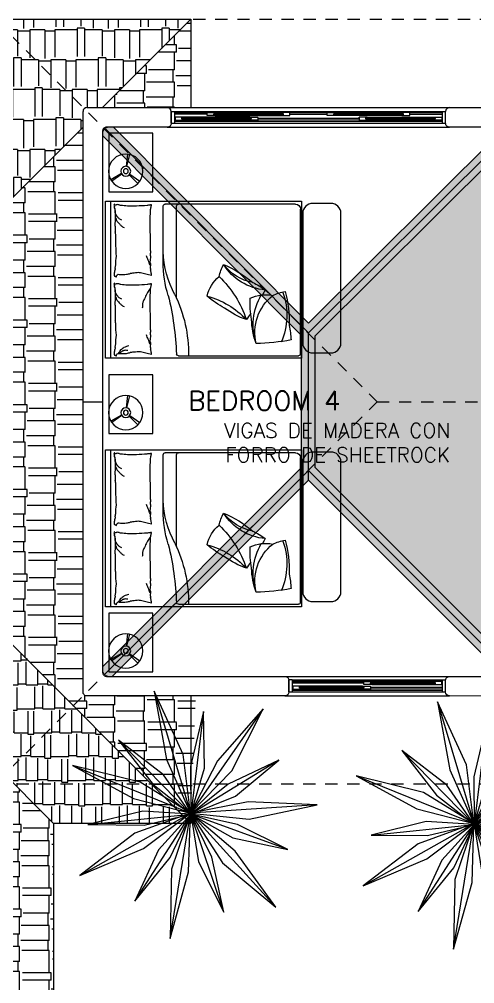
# Model space of a CAD drawing. Header units: metres. Extents: x 8 to 2416, y -346 to 476.
# Drawn here: x 207.66 to 212.31, y -104.58 to -94.75 of the extents above; entities that cross this region are included whole.
import ezdxf

# ---------------------------------------------------------------- set-up
doc = ezdxf.new("R2010")
doc.units = ezdxf.units.M
for name, pattern in [('0', [0]), ('CONTINU', [0]), ('CONTINUA', [0]), ('HIDDEN2', [0.1875, 0.125, -0.0625])]:
    doc.linetypes.add(name, pattern=pattern)
doc.layers.get('0').update_dxf_attribs({"color": 250, "linetype": '0', "lineweight": 20})
for name, color, linetype, lineweight in [('A-DOOR', 35, 'Continuous', 5), ('A-WALL', 250, 'Continuous', 20), ('baños', 140, 'Continuous', 0), ('cristales', 131, 'Continuous', 0), ('MOBILIARIOS', 252, 'Continuous', 0), ('PLAFON', 253, 'Continuous', 5), ('PLAFON-MADERA', 33, 'Continuous', 5), ('puertas', 42, 'Continuous', 0), ('textos', 7, 'Continuous', 0)]:
    doc.layers.add(name, color=color, linetype=linetype, lineweight=lineweight)
for name, color, linetype, lineweight, true_color in [('arboles oscuros', 7, 'Continuous', 0, 0x4d582c), ('Techos 1', 7, 'HIDDEN2', 9, 0x42391a), ('Techos 2do', 7, 'CONTINUA', 5, 0x42391a)]:
    doc.layers.add(name, color=color, linetype=linetype, lineweight=lineweight, true_color=true_color)
doc.styles.get("Standard").update_dxf_attribs({"font": 'arial.ttf', "height": 0.1875})

# ---------------------------------------------------------------- blocks, each defined once
blk = doc.blocks.new('ARBUSTO 2')
at = {"layer": 'arboles oscuros', "color": 252, "true_color": 0x8da178}
for p in [(-0.06, 1.359), (1.025, 0.894), (-1.1, 0.801), (-1.312, -0.361), (-0.536, -1.25), (1.338, -0.244), (0.644, -1.199)]:
    blk.add_line(p, (0, 0), dxfattribs=at)
for points in [[(0, 0), (0.077, 0.628), (-0.06, 1.359), (-0.109, 0.62), (0, 0)], [(0, 0), (0.539, 0.332), (1.025, 0.894), (0.417, 0.471), (0, 0)], [(0, 0), (-0.443, 0.452), (-1.1, 0.801), (-0.552, 0.301), (0, 0)], [(0, 0), (-0.63, -0.065), (-1.312, -0.361), (-0.58, -0.244), (0, 0)], [(0, 0), (-0.342, -0.533), (-0.536, -1.25), (-0.171, -0.606), (0, 0)], [(0, 0), (0.595, -0.215), (1.338, -0.244), (0.628, -0.032), (0, 0)], [(0, 0), (0.203, -0.6), (0.644, -1.199), (0.367, -0.511), (0, 0)]]:
    blk.add_lwpolyline(points, dxfattribs=at)
blk = doc.blocks.new('A$Ca0281d7f')
at = {"layer": 'MOBILIARIOS'}
for p, q in [((0.4006, 1.6), (0.4006, 0)), ((2.4006, 1.6), (0.4006, 1.6)), ((2.3482, 0), (2.3482, 1.6)), ((2.4006, 0), (2.4006, 1.6)), ((0.4127, 0.0458), (0.4127, 1.5216)), ((0.4627, 1.5716), (1.7925, 1.5716)), ((1.676, 0.6111), (1.676, 1.5516)), ((1.8125, 0.9805), (1.8125, 1.5516)), ((1.9322, 0.8427), (1.9622, 0.8502)), ((1.9622, 0.8502), (2.0448, 0.8708)), ((0.4006, 0), (2.4006, 0)), ((1.6581, 0.0258), (0.4327, 0.0258)), ((1.9322, 0.0366), (1.9622, 0.0442)), ((1.9622, 0.0442), (2.0448, 0.0648))]:
    blk.add_line(p, q, dxfattribs=at)
blk.add_lwpolyline([(0.1, 1.5789), (0.2884, 1.5789, -0.414214), (0.3884, 1.4789), (0.3884, 0.1537, -0.414214), (0.2884, 0.0537), (0.1, 0.0537, -0.414214), (0, 0.1537), (0, 1.4789, -0.414214)], format="xyb", close=True, dxfattribs=at)
for centre, radius, start, end in [((0.4627, 1.5216), 0.05, 90, 180), ((1.656, 1.5516), 0.02, 0, 90), ((1.7925, 1.5516), 0.02, 0, 90), ((1.9309, 1.5641), 0.00132, 286.69777, 7.12039), ((1.8473, 1.5384), 0.0875, 7.12039, 16.22115), ((1.9356, 1.5833), 0.0193, 260.00164, 286.69777), ((1.8659, 1.514), 0.0767, 16.22115, 27.28412), ((1.9837, 1.5456), 0.0453, 192.86904, 207.28412), ((1.9215, 1.2442), 0.3212, 80.00164, 86.49514), ((2.0891, 1.5339), 0.1459, 183.57397, 192.86904), ((3.1109, 1.5072), 1.164, 180.28654, 183.57397), ((1.2506, -12.0557), 13.6356, 86.49514, 86.94504), ((2.0452, 0.1897), 1.3652, 86.94504, 88.36691), ((2.1579, 0.8754), 0.6787, 88.36691, 93.36875), ((2.2993, 0.649), 0.9131, 93.36875, 97.6809), ((2.2872, 1.3666), 0.1983, 97.6809, 102.10946), ((2.2259, 1.8067), 0.246, 278.13348, 282.10946), ((2.2895, 1.5966), 0.0328, 248.57902, 278.13348), ((2.3823, 1.4187), 0.0992, 143.91364, 164.06476), ((2.3, 1.5497), 0.0156, 68.57902, 111.9904), ((1.4835, 1.5502), 0.8208, 354.74081, 358.09211), ((2.4011, 1.4844), 0.0992, 164.06476, 184.21588), ((2.2574, 1.5504), 0.0539, 329.34875, 354.74081), ((2.3098, 1.5651), 0.00428, 111.9904, 191.89306), ((2.309, 1.5713), 0.00232, 250.43603, 11.89306), ((2.3399, 1.5476), 0.0289, 149.34875, 184.30254), ((2.3145, 1.573), 0.00342, 201.7883, 250.43603), ((2.3384, 1.5717), 0.0251, 184.30254, 201.7883), ((7.6668, 1.3378), 5.7185, 179.02962, 180.28654), ((2.2967, 1.3302), 0.0992, 108.43965, 126.17665), ((2.5639, 1.1222), 0.3916, 136.18849, 141.61143), ((2.3455, 1.3659), 0.0992, 126.17665, 143.91364), ((2.3495, 1.3582), 0.0768, 141.61143, 152.76041), ((2.508, 1.3226), 0.234, 152.76041, 159.13972), ((0.8066, 1.46), 1.4943, 358.09211, 0.57574), ((1.4299, 1.3372), 0.8732, 0.57574, 4.80185), ((15.9276, 0.997), 13.9828, 178.72047, 179.52429), ((2.3068, 1.157), 0.2002, 113.00277, 118.31676), ((2.2596, 1.303), 0.0493, 118.31676, 129.03494), ((2.3987, 1.1905), 0.2252, 129.03494, 136.18849), ((1.7752, 1.3448), 0.5293, 349.81012, 353.9133), ((2.4538, 1.2819), 0.1524, 169.81012, 177.46141), ((2.5925, 1.3331), 0.2897, 177.46141, 184.80185), ((-1.4773, 1.2511), 3.7735, 356.79189, 0.00082), ((0.8277, 1.1189), 0.9853, 331.43285, 358.12613), ((3.1579, 1.0151), 1.2165, 175.38242, 177.39037), ((0.5395, 1.1379), 1.4048, 355.38242, 357.25094), ((1.7143, 0.9787), 0.2301, 357.25094, 11.55856), ((1.2694, 1.2461), 0.7387, 338.34226, 340.57202), ((1.2885, 1.2948), 0.7387, 336.51559, 338.34226), ((1.3073, 1.338), 0.7387, 334.68893, 336.51559), ((1.6135, 0.9502), 0.6827, 0, 7.54685), ((0.719, 1.2586), 0.5655, 275.33912, 327.68949), ((1.6535, -0.1157), 1.1652, 113.06416, 130.32086), ((0.809, 1.2521), 0.4879, 280.69865, 322.68638), ((0.7089, 0.7072), 0.548, 13.20343, 27.03623), ((0.7419, 0.9666), 1.0706, 342.19663, 0.74184), ((1.7149, 0.9376), 0.2297, 342.61359, 350.5159), ((2.0604, 0.8863), 0.1197, 162.61359, 173.56595), ((2.0891, 0.9513), 0.1459, 173.56595, 191.55856), ((1.2503, 1.1919), 0.7387, 340.57202, 342.80178), ((2.063, 0.8845), 0.2422, 7.54685, 15.74398), ((2.6046, 0.961), 0.3048, 188.43719, 195.74398), ((1.9875, 0.0508), 1.0798, 133.63057, 161.4288), ((1.0148, 0.5567), 0.3575, 12.47819, 50.46254), ((1.664, 0.8882), 0.2708, 350.5159, 355.91706), ((1.9313, 0.8427), 0.000917, 355.91706, 104.04494), ((2.048, 0.9385), 0.0677, 267.33512, 284.04519), ((2.1561, 1.5251), 0.6588, 261.99495, 267.33512), ((2.1925, 1.177), 0.3171, 257.80162, 261.99495), ((2, -0.0065), 0.882, 77.80162, 80.31563), ((2.1863, 0.6517), 0.204, 80.31563, 90), ((2.2741, 0.3638), 0.4918, 90, 96.23236), ((2.2585, 0.8252), 0.0342, 4.40021, 63.41948), ((2.3054, 0.8253), 0.0131, 63.41948, 168.72762), ((2.4724, 0.8783), 0.1611, 180, 188.43719), ((2.4017, 0.837), 0.0904, 168.72762, 180), ((1.2128, 0.1088), 0.734, 115.25901, 126.93514), ((2.7135, 1.7247), 2.1977, 207.92482, 209.3793), ((1.9309, 0.7581), 0.00132, 286.69777, 7.12039), ((1.8473, 0.7324), 0.0875, 7.12039, 16.22115), ((1.9356, 0.7773), 0.0193, 260.00164, 286.69777), ((1.8659, 0.708), 0.0767, 16.22115, 27.28412), ((1.9837, 0.7395), 0.0453, 192.86904, 207.28412), ((1.9215, 0.4382), 0.3212, 80.00164, 86.49514), ((2.0891, 0.7279), 0.1459, 183.57397, 192.86904), ((2.5624, 1.097), 0.7286, 212.13498, 215.82629), ((3.1109, 0.7012), 1.164, 180.28654, 183.57397), ((1.2506, -12.8617), 13.6356, 86.49514, 86.94504), ((2.0452, -0.6163), 1.3652, 86.94504, 88.36691), ((2.1579, 0.0694), 0.6787, 88.36691, 93.36875), ((2.2993, -0.157), 0.9131, 93.36875, 97.6809), ((2.2872, 0.5605), 0.1983, 97.6809, 102.10946), ((2.2259, 1.0007), 0.246, 278.13348, 282.10946), ((2.2895, 0.7906), 0.0328, 248.57902, 278.13348), ((2.3, 0.7437), 0.0156, 68.57902, 111.9904), ((1.4835, 0.7442), 0.8208, 354.74081, 358.09211), ((2.4011, 0.6784), 0.0992, 164.06476, 184.21588), ((2.2574, 0.7444), 0.0539, 329.34875, 354.74081), ((2.3098, 0.7591), 0.00428, 111.9904, 191.89306), ((2.309, 0.7653), 0.00232, 250.43603, 11.89306), ((2.3399, 0.7416), 0.0289, 149.34875, 184.30254), ((2.3145, 0.767), 0.00342, 201.7883, 250.43603), ((2.3384, 0.7657), 0.0251, 184.30254, 201.7883), ((1.6923, 0.3726), 1.1652, 164.62778, 181.88448), ((1.2394, 0.439), 0.6885, 160.29361, 203.6414), ((0.4605, 0.1443), 0.548, 64.76704, 78.59984), ((0.7686, 0.2903), 0.3575, 64.0418, 102.02615), ((0.4001, 0.2637), 0.4774, 346.18494, 52.00166), ((0.2857, 0.3397), 0.6085, 341.81005, 30.13512), ((-0.0618, 0.5666), 0.9879, 350.06073, 2.62018), ((1.5939, -0.2048), 0.8697, 105.33601, 136.41927), ((0.715, 1.3789), 0.9879, 298.49711, 311.05657), ((2.9452, 0.0436), 1.3903, 154.24266, 180.7342), ((4.7703, -0.0876), 3.0955, 166.42012, 177.62385), ((7.6668, 0.5318), 5.7185, 179.02962, 180.28654), ((2.2514, 0.81), 0.3126, 206.49848, 212.13498), ((3.2918, 1.2337), 1.4323, 204.32653, 206.49848), ((2.484, 0.7735), 0.5066, 200.67428, 204.32653), ((2.2967, 0.5242), 0.0992, 108.43965, 126.17665), ((2.3455, 0.5598), 0.0992, 126.17665, 143.91364), ((2.3495, 0.5522), 0.0768, 141.61143, 152.76041), ((2.3823, 0.6127), 0.0992, 143.91364, 164.06476), ((2.508, 0.5165), 0.234, 152.76041, 159.13972), ((0.8066, 0.654), 1.4943, 358.09211, 0.57574), ((1.4299, 0.5311), 0.8732, 0.57574, 4.80185), ((0.716, 1.1421), 0.7874, 288.35266, 306.68512), ((15.9276, 0.191), 13.9828, 178.72047, 179.52429), ((2.0801, 0.5689), 0.058, 184.08277, 200.67428), ((2.2974, 0.5316), 0.2721, 176.4448, 184.08277), ((2.3068, 0.351), 0.2002, 113.00277, 118.31676), ((2.2596, 0.497), 0.0493, 118.31676, 129.03494), ((2.3987, 0.3845), 0.2252, 129.03494, 136.18849), ((2.5639, 0.3162), 0.3916, 136.18849, 141.61143), ((7.6231, 0.343), 5.3217, 178.27859, 179.57305), ((2.5925, 0.5271), 0.2897, 177.46141, 184.80185), ((0.1243, 0.4201), 0.7874, 339.91627, 358.24873), ((2.7135, 1.7247), 2.1977, 215.29657, 217.24182), ((1.2424, 0.1669), 0.734, 166.82263, 178.49876), ((3.1579, 0.2091), 1.2165, 175.38242, 177.39037), ((1.2472, 0.3451), 1.049, 353.9133, 0), ((1.7752, 0.4387), 0.5293, 349.81012, 353.9133), ((0.5395, 0.3319), 1.4048, 355.38242, 357.25094), ((1.7143, 0.1727), 0.2301, 357.25094, 11.55856), ((1.2885, 0.4887), 0.7387, 336.51559, 338.34226), ((1.3073, 0.5319), 0.7387, 334.68893, 336.51559), ((1.6135, 0.1442), 0.6827, 0, 7.54685), ((0.9096, 2.3469), 2.1977, 259.48843, 268.80544), ((2.0604, 0.0803), 0.1197, 162.61359, 173.56595), ((2.0891, 0.1453), 0.1459, 173.56595, 191.55856), ((1.2503, 0.3859), 0.7387, 340.57202, 342.80178), ((1.2694, 0.4401), 0.7387, 338.34226, 340.57202), ((2.2028, 0.2591), 0.1399, 253.48502, 264.36887), ((2.2535, 0.2441), 0.1399, 242.60117, 253.48502), ((2.3128, 0.2087), 0.1399, 224.90238, 242.60117), ((2.063, 0.0785), 0.2422, 7.54685, 15.74398), ((2.6046, 0.155), 0.3048, 188.43719, 195.74398), ((0.4327, 0.0458), 0.02, 180, 270), ((1.6581, 0.0458), 0.02, 270, 345.37378), ((1.664, 0.0822), 0.2708, 350.5159, 355.91706), ((1.9313, 0.0367), 0.000917, 355.91706, 104.04494), ((1.7149, 0.1316), 0.2297, 342.61359, 350.5159), ((2.048, 0.1325), 0.0677, 267.33512, 284.04519), ((2.1561, 0.7191), 0.6588, 261.99495, 267.33512), ((2.1925, 0.371), 0.3171, 257.80162, 261.99495), ((2, -0.8125), 0.882, 77.80162, 80.31563), ((2.1724, 0.1695), 0.0915, 270, 284.68511), ((2.1863, -0.1543), 0.204, 80.31563, 90), ((2.2137, 0.1341), 0.0562, 251.2201, 270), ((2.2901, 0.2688), 0.2056, 248.18508, 251.2201), ((2.2741, -0.4422), 0.4918, 90, 96.23236), ((2.2886, 0.2107), 0.1511, 244.64488, 248.18508), ((2.2673, 0.1099), 0.0526, 228.55709, 244.64488), ((2.3172, 0.1155), 0.0899, 216.26407, 228.55709), ((2.3729, 0.1484), 0.1399, 207.20359, 224.90238), ((2.2585, 0.0192), 0.0342, 4.40021, 63.41948), ((2.3054, 0.0193), 0.0131, 63.41948, 168.72762), ((2.4724, 0.0723), 0.1611, 180, 188.43719), ((2.4017, 0.031), 0.0904, 168.72762, 180)]:
    blk.add_arc(centre, radius, start, end, dxfattribs=at)
blk = doc.blocks.new('A$C8346a57b')
at = {"layer": 'MOBILIARIOS'}
for p, q in [((0.2641, 0.2604), (0.2338, 0.3817)), ((0.2701, 0.2615), (0.2545, 0.3855)), ((0.2356, 0.1828), (0.1339, 0.1102)), ((0.2409, 0.1765), (0.1525, 0.0881)), ((0.3169, 0.1828), (0.4187, 0.1102)), ((0.3197, 0.1871), (0.4282, 0.1251))]:
    blk.add_line(p, q, dxfattribs=at)
blk.add_lwpolyline([(0, 0.5983), (0.45, 0.5983), (0.45, 0), (0, 0)], close=True, dxfattribs=at)
for radius in [0.175, 0.05, 0.025]:
    blk.add_circle((0.2763, 0.2119), radius, dxfattribs=at)
blk = doc.blocks.new('PL BASE 2N NASAS 09')
at = {"layer": 'A-DOOR'}
for p, q in [((159.2078, -5.2117), (162.0878, -5.2117)), ((159.2478, -5.2517), (159.2818, -5.2517)), ((159.2478, -5.3717), (159.2478, -5.2517)), ((159.2818, -5.2517), (159.2818, -5.3717)), ((159.2818, -5.2517), (162.0138, -5.2517)), ((160.0506, -5.3097), (159.3691, -5.3097)), ((159.6138, -5.2642), (159.6153, -5.2627)), ((159.6138, -5.2912), (159.6138, -5.2642)), ((159.6153, -5.2927), (159.6138, -5.2912)), ((159.6153, -5.2627), (159.696, -5.2627)), ((159.6803, -5.2927), (159.6153, -5.2927)), ((159.6818, -5.2912), (159.6803, -5.2927)), ((159.6993, -5.2737), (159.6818, -5.2737)), ((159.6818, -5.2737), (159.6818, -5.2912)), ((159.6818, -5.2767), (159.6868, -5.2767)), ((159.6818, -5.2767), (159.6868, -5.2767)), ((159.6868, -5.2747), (159.6928, -5.2787)), ((159.6868, -5.2787), (159.6928, -5.2747)), ((159.6951, -5.2937), (160.3766, -5.2937)), ((159.696, -5.2627), (159.6978, -5.2641)), ((160.3757, -5.2627), (159.696, -5.2627)), ((159.6978, -5.2641), (159.6998, -5.2722)), ((159.6998, -5.2732), (159.6993, -5.2737)), ((159.6998, -5.2722), (159.6998, -5.2732)), ((160.3739, -5.2641), (160.3718, -5.2722)), ((160.3718, -5.2722), (160.3718, -5.2732)), ((160.3718, -5.2732), (160.3723, -5.2737)), ((160.3723, -5.2737), (160.3898, -5.2737)), ((160.3757, -5.2627), (160.3739, -5.2641)), ((160.4563, -5.2627), (160.3757, -5.2627)), ((160.3848, -5.2747), (160.3788, -5.2787)), ((160.3848, -5.2787), (160.3788, -5.2747)), ((160.3898, -5.2767), (160.3848, -5.2767)), ((160.3898, -5.2767), (160.3848, -5.2767)), ((160.3898, -5.2737), (160.3898, -5.2912)), ((160.3898, -5.2912), (160.3913, -5.2927)), ((160.3913, -5.2927), (160.4563, -5.2927)), ((160.4578, -5.2642), (160.4563, -5.2627)), ((160.4563, -5.2927), (160.4578, -5.2912)), ((160.4578, -5.2912), (160.4578, -5.2642)), ((160.8378, -5.2642), (160.8393, -5.2627)), ((160.8378, -5.2912), (160.8378, -5.2642)), ((160.8393, -5.2927), (160.8378, -5.2912)), ((160.8393, -5.2627), (160.92, -5.2627)), ((160.9043, -5.2927), (160.8393, -5.2927)), ((160.9058, -5.2912), (160.9043, -5.2927)), ((160.9233, -5.2737), (160.9058, -5.2737)), ((160.9058, -5.2737), (160.9058, -5.2912)), ((160.9058, -5.2767), (160.9108, -5.2767)), ((160.9058, -5.2767), (160.9108, -5.2767)), ((160.9108, -5.2747), (160.9168, -5.2787)), ((160.9108, -5.2787), (160.9168, -5.2747)), ((161.6006, -5.2937), (160.9191, -5.2937)), ((160.92, -5.2627), (160.9218, -5.2641)), ((160.92, -5.2627), (161.5997, -5.2627)), ((160.9218, -5.2641), (160.9238, -5.2722)), ((160.9238, -5.2732), (160.9233, -5.2737)), ((160.9238, -5.2722), (160.9238, -5.2732)), ((161.2451, -5.3097), (161.9266, -5.3097)), ((161.5979, -5.2641), (161.5958, -5.2722)), ((161.5958, -5.2722), (161.5958, -5.2732)), ((161.5958, -5.2732), (161.5963, -5.2737)), ((161.5963, -5.2737), (161.6138, -5.2737)), ((161.5997, -5.2627), (161.5979, -5.2641)), ((161.6803, -5.2627), (161.5997, -5.2627)), ((161.6088, -5.2747), (161.6028, -5.2787)), ((161.6088, -5.2787), (161.6028, -5.2747)), ((161.6138, -5.2767), (161.6088, -5.2767)), ((161.6138, -5.2767), (161.6088, -5.2767)), ((161.6138, -5.2737), (161.6138, -5.2912)), ((161.6138, -5.2912), (161.6153, -5.2927)), ((161.6153, -5.2927), (161.6803, -5.2927)), ((161.6818, -5.2642), (161.6803, -5.2627)), ((161.6803, -5.2927), (161.6818, -5.2912)), ((161.6818, -5.2912), (161.6818, -5.2642)), ((162.0138, -5.2517), (162.0138, -5.3717)), ((162.0138, -5.2517), (162.0478, -5.2517)), ((162.0478, -5.3717), (162.0478, -5.2517)), ((159.2478, -5.3717), (159.2818, -5.3717)), ((159.2818, -5.3517), (162.0138, -5.3517)), ((159.2818, -5.3717), (162.0138, -5.3717)), ((159.2893, -5.3107), (159.2878, -5.3122)), ((159.2878, -5.3122), (159.2878, -5.3392)), ((159.2878, -5.3392), (159.2893, -5.3407)), ((159.3543, -5.3107), (159.2893, -5.3107)), ((159.2893, -5.3407), (159.37, -5.3407)), ((159.3558, -5.3122), (159.3543, -5.3107)), ((159.3558, -5.3297), (159.3558, -5.3122)), ((159.3558, -5.3267), (159.3608, -5.3267)), ((159.3558, -5.3267), (159.3608, -5.3267)), ((159.3733, -5.3297), (159.3558, -5.3297)), ((159.3608, -5.3287), (159.3668, -5.3247)), ((159.3608, -5.3247), (159.3668, -5.3287)), ((159.37, -5.3407), (159.3718, -5.3392)), ((159.37, -5.3407), (160.0497, -5.3407)), ((159.3718, -5.3392), (159.3738, -5.3312)), ((159.3738, -5.3302), (159.3733, -5.3297)), ((159.3738, -5.3312), (159.3738, -5.3302)), ((160.0458, -5.3302), (160.0463, -5.3297)), ((160.0458, -5.3312), (160.0458, -5.3302)), ((160.0479, -5.3392), (160.0458, -5.3312)), ((160.0463, -5.3297), (160.0638, -5.3297)), ((160.0497, -5.3407), (160.0479, -5.3392)), ((160.1303, -5.3407), (160.0497, -5.3407)), ((160.0588, -5.3287), (160.0528, -5.3247)), ((160.0588, -5.3247), (160.0528, -5.3287)), ((160.0638, -5.3267), (160.0588, -5.3267)), ((160.0638, -5.3267), (160.0588, -5.3267)), ((160.0638, -5.3122), (160.0653, -5.3107)), ((160.0638, -5.3297), (160.0638, -5.3122)), ((160.0653, -5.3107), (160.1303, -5.3107)), ((160.1318, -5.3122), (160.1303, -5.3107)), ((160.1318, -5.3392), (160.1303, -5.3407)), ((160.1318, -5.3122), (160.1318, -5.3392)), ((161.1638, -5.3122), (161.1653, -5.3107)), ((161.1638, -5.3122), (161.1638, -5.3392)), ((161.1638, -5.3392), (161.1653, -5.3407)), ((161.2303, -5.3107), (161.1653, -5.3107)), ((161.1653, -5.3407), (161.246, -5.3407)), ((161.2318, -5.3122), (161.2303, -5.3107)), ((161.2318, -5.3297), (161.2318, -5.3122)), ((161.2318, -5.3267), (161.2368, -5.3267)), ((161.2318, -5.3267), (161.2368, -5.3267)), ((161.2493, -5.3297), (161.2318, -5.3297)), ((161.2368, -5.3287), (161.2428, -5.3247)), ((161.2368, -5.3247), (161.2428, -5.3287)), ((161.246, -5.3407), (161.2478, -5.3392)), ((161.9257, -5.3407), (161.246, -5.3407)), ((161.2478, -5.3392), (161.2498, -5.3312)), ((161.2498, -5.3302), (161.2493, -5.3297)), ((161.2498, -5.3312), (161.2498, -5.3302)), ((161.9218, -5.3302), (161.9223, -5.3297)), ((161.9218, -5.3312), (161.9218, -5.3302)), ((161.9239, -5.3392), (161.9218, -5.3312)), ((161.9223, -5.3297), (161.9398, -5.3297)), ((161.9257, -5.3407), (161.9239, -5.3392)), ((162.0063, -5.3407), (161.9257, -5.3407)), ((161.9348, -5.3287), (161.9288, -5.3247)), ((161.9348, -5.3247), (161.9288, -5.3287)), ((161.9398, -5.3267), (161.9348, -5.3267)), ((161.9398, -5.3267), (161.9348, -5.3267)), ((161.9398, -5.3122), (161.9413, -5.3107)), ((161.9398, -5.3297), (161.9398, -5.3122)), ((161.9413, -5.3107), (162.0063, -5.3107)), ((162.0063, -5.3107), (162.0078, -5.3122)), ((162.0078, -5.3392), (162.0063, -5.3407)), ((162.0078, -5.3122), (162.0078, -5.3392)), ((162.0138, -5.3717), (162.0478, -5.3717)), ((159.2078, -5.4117), (162.0875, -5.4117)), ((160.4078, -11.0117), (162.0878, -11.0117)), ((160.4478, -11.1717), (160.4478, -11.0476)), ((160.4818, -11.0476), (160.4478, -11.0476)), ((160.4818, -11.0476), (160.4818, -11.1676)), ((160.4818, -11.0476), (162.0138, -11.0476)), ((161.2006, -11.1113), (160.5691, -11.1113)), ((161.2138, -11.0658), (161.2153, -11.0643)), ((161.2138, -11.0928), (161.2138, -11.0658)), ((161.2153, -11.0943), (161.2138, -11.0928)), ((161.2153, -11.0643), (161.296, -11.0643)), ((161.2803, -11.0943), (161.2153, -11.0943)), ((161.2818, -11.0928), (161.2803, -11.0943)), ((161.2993, -11.0753), (161.2818, -11.0753)), ((161.2818, -11.0753), (161.2818, -11.0928)), ((161.2818, -11.0783), (161.2868, -11.0783)), ((161.2818, -11.0783), (161.2868, -11.0783)), ((161.2868, -11.0763), (161.2928, -11.0803)), ((161.2868, -11.0803), (161.2928, -11.0763)), ((161.2951, -11.0953), (161.9266, -11.0953)), ((161.296, -11.0643), (161.2978, -11.0657)), ((161.9257, -11.0643), (161.296, -11.0643)), ((161.2978, -11.0657), (161.2998, -11.0738)), ((161.2998, -11.0748), (161.2993, -11.0753)), ((161.2998, -11.0738), (161.2998, -11.0748)), ((161.9239, -11.0657), (161.9218, -11.0738)), ((161.9218, -11.0738), (161.9218, -11.0748)), ((161.9218, -11.0748), (161.9223, -11.0753)), ((161.9223, -11.0753), (161.9398, -11.0753)), ((161.9257, -11.0643), (161.9239, -11.0657)), ((162.0063, -11.0643), (161.9257, -11.0643)), ((161.9348, -11.0763), (161.9288, -11.0803)), ((161.9348, -11.0803), (161.9288, -11.0763)), ((161.9398, -11.0783), (161.9348, -11.0783)), ((161.9398, -11.0783), (161.9348, -11.0783)), ((161.9398, -11.0753), (161.9398, -11.0928)), ((161.9398, -11.0928), (161.9413, -11.0943)), ((161.9413, -11.0943), (162.0063, -11.0943)), ((162.0078, -11.0658), (162.0063, -11.0643)), ((162.0063, -11.0943), (162.0078, -11.0928)), ((162.0078, -11.0928), (162.0078, -11.0658)), ((162.0138, -11.0476), (162.0138, -11.1676)), ((162.0138, -11.0476), (162.0478, -11.0476)), ((162.0478, -11.1717), (162.0478, -11.0476)), ((160.4478, -11.1676), (162.0478, -11.1676)), ((160.4818, -11.1533), (162.0138, -11.1533)), ((160.4893, -11.1123), (160.4878, -11.1138)), ((160.4878, -11.1138), (160.4878, -11.1408)), ((160.4878, -11.1408), (160.4893, -11.1423)), ((160.5543, -11.1123), (160.4893, -11.1123)), ((160.4893, -11.1423), (160.57, -11.1423)), ((160.5558, -11.1138), (160.5543, -11.1123)), ((160.5558, -11.1313), (160.5558, -11.1138)), ((160.5558, -11.1283), (160.5608, -11.1283)), ((160.5558, -11.1283), (160.5608, -11.1283)), ((160.5733, -11.1313), (160.5558, -11.1313)), ((160.5608, -11.1303), (160.5668, -11.1263)), ((160.5608, -11.1263), (160.5668, -11.1303)), ((160.57, -11.1423), (160.5718, -11.1408)), ((160.57, -11.1423), (161.1997, -11.1423)), ((160.5718, -11.1408), (160.5738, -11.1328)), ((160.5738, -11.1318), (160.5733, -11.1313)), ((160.5738, -11.1328), (160.5738, -11.1318)), ((161.1958, -11.1318), (161.1963, -11.1313)), ((161.1958, -11.1328), (161.1958, -11.1318)), ((161.1979, -11.1408), (161.1958, -11.1328)), ((161.1963, -11.1313), (161.2138, -11.1313)), ((161.1997, -11.1423), (161.1979, -11.1408)), ((161.2803, -11.1423), (161.1997, -11.1423)), ((161.2088, -11.1303), (161.2028, -11.1263)), ((161.2088, -11.1263), (161.2028, -11.1303)), ((161.2138, -11.1283), (161.2088, -11.1283)), ((161.2138, -11.1283), (161.2088, -11.1283)), ((161.2138, -11.1138), (161.2153, -11.1123)), ((161.2138, -11.1313), (161.2138, -11.1138)), ((161.2153, -11.1123), (161.2803, -11.1123)), ((161.2818, -11.1138), (161.2803, -11.1123)), ((161.2818, -11.1408), (161.2803, -11.1423)), ((161.2818, -11.1138), (161.2818, -11.1408)), ((160.4078, -11.2117), (162.0878, -11.2117))]:
    blk.add_line(p, q, dxfattribs=at)
at = {"layer": 'A-DOOR', "color": 8}
for p, q in [((159.2818, -5.2577), (162.0138, -5.2577)), ((159.6138, -5.2747), (159.2818, -5.2747)), ((159.6138, -5.2807), (159.2818, -5.2807)), ((160.4578, -5.2747), (160.8378, -5.2747)), ((160.4578, -5.2807), (160.8378, -5.2807)), ((161.6818, -5.2747), (162.0138, -5.2747)), ((161.6818, -5.2807), (162.0138, -5.2807)), ((159.2818, -5.3457), (162.0138, -5.3457)), ((161.1638, -5.3227), (160.1318, -5.3227)), ((161.1638, -5.3287), (160.1318, -5.3287)), ((160.4818, -11.0593), (162.0138, -11.0593)), ((161.2138, -11.0763), (160.4818, -11.0763)), ((161.2138, -11.0823), (160.4818, -11.0823)), ((160.4818, -11.1473), (162.0138, -11.1473)), ((162.0138, -11.1243), (161.2818, -11.1243)), ((162.0138, -11.1303), (161.2818, -11.1303))]:
    blk.add_line(p, q, dxfattribs=at)
at = {"layer": 'A-DOOR'}
for points in [[(159.358, -5.3112, -0.341999), (159.3561, -5.3127), (159.3558, -5.313), (159.3558, -5.3227), (159.3568, -5.3237), (159.3738, -5.3237), (159.3738, -5.3232), (159.3705, -5.3108, 0.339454), (159.3691, -5.3097), (159.3599, -5.3097, 0.341999)], [(159.684, -5.2922, 0.341999), (159.6821, -5.2907), (159.6818, -5.2904), (159.6818, -5.2807), (159.6828, -5.2797), (159.6998, -5.2797), (159.6998, -5.2802), (159.6965, -5.2926, -0.339454), (159.6951, -5.2937), (159.6859, -5.2937, -0.341999)], [(160.0617, -5.3112, 0.341999), (160.0636, -5.3127), (160.0638, -5.313), (160.0638, -5.3227), (160.0628, -5.3237), (160.0458, -5.3237), (160.0458, -5.3232), (160.0492, -5.3108, -0.339454), (160.0506, -5.3097), (160.0598, -5.3097, -0.341999)], [(160.3877, -5.2922, -0.341999), (160.3896, -5.2907), (160.3898, -5.2904), (160.3898, -5.2807), (160.3888, -5.2797), (160.3718, -5.2797), (160.3718, -5.2802), (160.3752, -5.2926, 0.339454), (160.3766, -5.2937), (160.3858, -5.2937, 0.341999)], [(160.908, -5.2922, 0.341999), (160.9061, -5.2907), (160.9058, -5.2904), (160.9058, -5.2807), (160.9068, -5.2797), (160.9238, -5.2797), (160.9238, -5.2802), (160.9205, -5.2926, -0.339454), (160.9191, -5.2937), (160.9099, -5.2937, -0.341999)], [(161.234, -5.3112, -0.341999), (161.2321, -5.3127), (161.2318, -5.313), (161.2318, -5.3227), (161.2328, -5.3237), (161.2498, -5.3237), (161.2498, -5.3232), (161.2465, -5.3108, 0.339454), (161.2451, -5.3097), (161.2359, -5.3097, 0.341999)], [(161.6117, -5.2922, -0.341999), (161.6136, -5.2907), (161.6138, -5.2904), (161.6138, -5.2807), (161.6128, -5.2797), (161.5958, -5.2797), (161.5958, -5.2802), (161.5992, -5.2926, 0.339454), (161.6006, -5.2937), (161.6098, -5.2937, 0.341999)], [(161.9377, -5.3112, 0.341999), (161.9396, -5.3127), (161.9398, -5.313), (161.9398, -5.3227), (161.9388, -5.3237), (161.9218, -5.3237), (161.9218, -5.3232), (161.9252, -5.3108, -0.339454), (161.9266, -5.3097), (161.9358, -5.3097, -0.341999)], [(160.558, -11.1128, -0.341999), (160.5561, -11.1143), (160.5558, -11.1146), (160.5558, -11.1243), (160.5568, -11.1253), (160.5738, -11.1253), (160.5738, -11.1248), (160.5705, -11.1124, 0.339454), (160.5691, -11.1113), (160.5599, -11.1113, 0.341999)], [(161.2117, -11.1128, 0.341999), (161.2136, -11.1143), (161.2138, -11.1146), (161.2138, -11.1243), (161.2128, -11.1253), (161.1958, -11.1253), (161.1958, -11.1248), (161.1992, -11.1124, -0.339454), (161.2006, -11.1113), (161.2098, -11.1113, -0.341999)], [(161.284, -11.0938, 0.341999), (161.2821, -11.0923), (161.2818, -11.092), (161.2818, -11.0823), (161.2828, -11.0813), (161.2998, -11.0813), (161.2998, -11.0818), (161.2965, -11.0942, -0.339454), (161.2951, -11.0953), (161.2859, -11.0953, -0.341999)], [(161.9377, -11.0938, -0.341999), (161.9396, -11.0923), (161.9398, -11.092), (161.9398, -11.0823), (161.9388, -11.0813), (161.9218, -11.0813), (161.9218, -11.0818), (161.9252, -11.0942, 0.339454), (161.9266, -11.0953), (161.9358, -11.0953, 0.341999)]]:
    blk.add_lwpolyline(points, format="xyb", close=True, dxfattribs=at)
for points in [[(159.6818, -5.2767), (159.6868, -5.2767), (159.6868, -5.2767), (159.6818, -5.2767)], [(160.3848, -5.2747), (159.6868, -5.2747), (159.6868, -5.2787), (160.3848, -5.2787)], [(159.6868, -5.2747), (159.6928, -5.2747), (159.6928, -5.2787), (159.6868, -5.2787)], [(159.6993, -5.2737), (159.6873, -5.2737), (159.6873, -5.2747), (159.6993, -5.2747)], [(159.6993, -5.2787), (159.6873, -5.2787), (159.6873, -5.2797), (159.6993, -5.2797)], [(159.6928, -5.2747), (159.6978, -5.2747), (159.6978, -5.2787), (159.6928, -5.2787)], [(160.3723, -5.2737), (160.3843, -5.2737), (160.3843, -5.2747), (160.3723, -5.2747)], [(160.3723, -5.2787), (160.3843, -5.2787), (160.3843, -5.2797), (160.3723, -5.2797)], [(160.3788, -5.2747), (160.3738, -5.2747), (160.3738, -5.2787), (160.3788, -5.2787)], [(160.3848, -5.2747), (160.3788, -5.2747), (160.3788, -5.2787), (160.3848, -5.2787)], [(160.3898, -5.2767), (160.3848, -5.2767), (160.3848, -5.2767), (160.3898, -5.2767)], [(160.9058, -5.2767), (160.9108, -5.2767), (160.9108, -5.2767), (160.9058, -5.2767)], [(160.9108, -5.2747), (160.9168, -5.2747), (160.9168, -5.2787), (160.9108, -5.2787)], [(160.9108, -5.2747), (161.6088, -5.2747), (161.6088, -5.2787), (160.9108, -5.2787)], [(160.9233, -5.2737), (160.9113, -5.2737), (160.9113, -5.2747), (160.9233, -5.2747)], [(160.9233, -5.2787), (160.9113, -5.2787), (160.9113, -5.2797), (160.9233, -5.2797)], [(160.9168, -5.2747), (160.9218, -5.2747), (160.9218, -5.2787), (160.9168, -5.2787)], [(161.5963, -5.2737), (161.6083, -5.2737), (161.6083, -5.2747), (161.5963, -5.2747)], [(161.5963, -5.2787), (161.6083, -5.2787), (161.6083, -5.2797), (161.5963, -5.2797)], [(161.6028, -5.2747), (161.5978, -5.2747), (161.5978, -5.2787), (161.6028, -5.2787)], [(161.6088, -5.2747), (161.6028, -5.2747), (161.6028, -5.2787), (161.6088, -5.2787)], [(161.6138, -5.2767), (161.6088, -5.2767), (161.6088, -5.2767), (161.6138, -5.2767)], [(159.3558, -5.3267), (159.3608, -5.3267), (159.3608, -5.3267), (159.3558, -5.3267)], [(159.3608, -5.3287), (159.3668, -5.3287), (159.3668, -5.3247), (159.3608, -5.3247)], [(159.3608, -5.3287), (160.0588, -5.3287), (160.0588, -5.3247), (159.3608, -5.3247)], [(159.3733, -5.3247), (159.3613, -5.3247), (159.3613, -5.3237), (159.3733, -5.3237)], [(159.3733, -5.3297), (159.3613, -5.3297), (159.3613, -5.3287), (159.3733, -5.3287)], [(159.3668, -5.3287), (159.3718, -5.3287), (159.3718, -5.3247), (159.3668, -5.3247)], [(160.0463, -5.3247), (160.0583, -5.3247), (160.0583, -5.3237), (160.0463, -5.3237)], [(160.0463, -5.3297), (160.0583, -5.3297), (160.0583, -5.3287), (160.0463, -5.3287)], [(160.0528, -5.3287), (160.0478, -5.3287), (160.0478, -5.3247), (160.0528, -5.3247)], [(160.0588, -5.3287), (160.0528, -5.3287), (160.0528, -5.3247), (160.0588, -5.3247)], [(160.0638, -5.3267), (160.0588, -5.3267), (160.0588, -5.3267), (160.0638, -5.3267)], [(161.2318, -5.3267), (161.2368, -5.3267), (161.2368, -5.3267), (161.2318, -5.3267)], [(161.9348, -5.3287), (161.2368, -5.3287), (161.2368, -5.3247), (161.9348, -5.3247)], [(161.2368, -5.3287), (161.2428, -5.3287), (161.2428, -5.3247), (161.2368, -5.3247)], [(161.2493, -5.3247), (161.2373, -5.3247), (161.2373, -5.3237), (161.2493, -5.3237)], [(161.2493, -5.3297), (161.2373, -5.3297), (161.2373, -5.3287), (161.2493, -5.3287)], [(161.2428, -5.3287), (161.2478, -5.3287), (161.2478, -5.3247), (161.2428, -5.3247)], [(161.9223, -5.3247), (161.9343, -5.3247), (161.9343, -5.3237), (161.9223, -5.3237)], [(161.9223, -5.3297), (161.9343, -5.3297), (161.9343, -5.3287), (161.9223, -5.3287)], [(161.9288, -5.3287), (161.9238, -5.3287), (161.9238, -5.3247), (161.9288, -5.3247)], [(161.9348, -5.3287), (161.9288, -5.3287), (161.9288, -5.3247), (161.9348, -5.3247)], [(161.9398, -5.3267), (161.9348, -5.3267), (161.9348, -5.3267), (161.9398, -5.3267)], [(161.2818, -11.0783), (161.2868, -11.0783), (161.2868, -11.0783), (161.2818, -11.0783)], [(161.9348, -11.0763), (161.2868, -11.0763), (161.2868, -11.0803), (161.9348, -11.0803)], [(161.2868, -11.0763), (161.2928, -11.0763), (161.2928, -11.0803), (161.2868, -11.0803)], [(161.2993, -11.0753), (161.2873, -11.0753), (161.2873, -11.0763), (161.2993, -11.0763)], [(161.2993, -11.0803), (161.2873, -11.0803), (161.2873, -11.0813), (161.2993, -11.0813)], [(161.2928, -11.0763), (161.2978, -11.0763), (161.2978, -11.0803), (161.2928, -11.0803)], [(161.9223, -11.0753), (161.9343, -11.0753), (161.9343, -11.0763), (161.9223, -11.0763)], [(161.9223, -11.0803), (161.9343, -11.0803), (161.9343, -11.0813), (161.9223, -11.0813)], [(161.9288, -11.0763), (161.9238, -11.0763), (161.9238, -11.0803), (161.9288, -11.0803)], [(161.9348, -11.0763), (161.9288, -11.0763), (161.9288, -11.0803), (161.9348, -11.0803)], [(161.9398, -11.0783), (161.9348, -11.0783), (161.9348, -11.0783), (161.9398, -11.0783)], [(160.5558, -11.1283), (160.5608, -11.1283), (160.5608, -11.1283), (160.5558, -11.1283)], [(160.5608, -11.1303), (160.5668, -11.1303), (160.5668, -11.1263), (160.5608, -11.1263)], [(160.5608, -11.1303), (161.2088, -11.1303), (161.2088, -11.1263), (160.5608, -11.1263)], [(160.5733, -11.1263), (160.5613, -11.1263), (160.5613, -11.1253), (160.5733, -11.1253)], [(160.5733, -11.1313), (160.5613, -11.1313), (160.5613, -11.1303), (160.5733, -11.1303)], [(160.5668, -11.1303), (160.5718, -11.1303), (160.5718, -11.1263), (160.5668, -11.1263)], [(161.1963, -11.1263), (161.2083, -11.1263), (161.2083, -11.1253), (161.1963, -11.1253)], [(161.1963, -11.1313), (161.2083, -11.1313), (161.2083, -11.1303), (161.1963, -11.1303)], [(161.2028, -11.1303), (161.1978, -11.1303), (161.1978, -11.1263), (161.2028, -11.1263)], [(161.2088, -11.1303), (161.2028, -11.1303), (161.2028, -11.1263), (161.2088, -11.1263)], [(161.2138, -11.1283), (161.2088, -11.1283), (161.2088, -11.1283), (161.2138, -11.1283)]]:
    blk.add_lwpolyline(points, close=True, dxfattribs=at)
at = {"layer": 'A-DOOR', "color": 7}
for points in [[(160.3848, -5.2787), (159.6868, -5.2787), (159.6868, -5.2747), (160.3848, -5.2747)], [(160.9108, -5.2787), (161.6088, -5.2787), (161.6088, -5.2747), (160.9108, -5.2747)], [(159.3608, -5.3247), (160.0588, -5.3247), (160.0588, -5.3287), (159.3608, -5.3287)], [(161.9348, -5.3247), (161.2368, -5.3247), (161.2368, -5.3287), (161.9348, -5.3287)], [(161.9348, -11.0803), (161.2868, -11.0803), (161.2868, -11.0763), (161.9348, -11.0763)], [(160.5608, -11.1263), (161.2088, -11.1263), (161.2088, -11.1303), (160.5608, -11.1303)]]:
    blk.add_lwpolyline(points, close=True, dxfattribs=at)
at = {"layer": 'A-WALL'}
for p, q in [((158.3875, -5.2117), (159.2078, -5.2117)), ((162.0878, -5.2117), (163.1575, -5.2117))]:
    blk.add_line(p, q, dxfattribs=at)
for points in [[(159.2478, -5.2517), (159.2478, -5.3717, -0.414214), (159.2078, -5.4117), (158.5875, -5.4117, 0.414214), (158.5475, -5.4517), (158.5475, -10.9717, 0.414216), (158.5875, -11.0117), (160.4078, -11.0117, -0.414216), (160.4478, -11.0517), (160.4478, -11.1717, -0.414213), (160.4078, -11.2117), (158.3875, -11.2117, -0.414214), (158.3475, -11.1717), (158.3475, -5.2517)], [(162.8975, -5.4517), (162.8975, -5.5217, -0.414214), (162.8575, -5.5617), (162.7875, -5.5617, -0.414214), (162.7475, -5.5217), (162.7475, -5.4517, 0.414214), (162.7075, -5.4117), (162.0878, -5.4117, -0.414214), (162.0478, -5.3717), (162.0478, -5.2517)], [(165.2281, -11.2118), (162.0878, -11.2117, -0.414212), (162.0478, -11.1717), (162.0478, -11.0517, -0.414226), (162.0878, -11.0117), (162.7075, -11.0117, 0.414226), (162.7475, -10.9717), (162.7475, -10.9018, -0.414214), (162.7875, -10.8618), (162.8575, -10.8618)]]:
    blk.add_lwpolyline(points, format="xyb", dxfattribs=at)
for centre, start, end in [((158.3875, -5.2517), 90, 180), ((159.2078, -5.2517), 0.00002, 90), ((162.0878, -5.2517), 90.00005, 179.99998)]:
    blk.add_arc(centre, 0.04, start, end, dxfattribs=at)
at = {"layer": 'cristales', "const_width": 0.004}
for points in [[(160.3738, -5.2767), (159.6978, -5.2767)], [(160.9218, -5.2767), (161.5978, -5.2767)], [(159.3718, -5.3267), (160.0478, -5.3267)], [(161.9238, -5.3267), (161.2478, -5.3267)], [(161.9238, -11.0783), (161.2978, -11.0783)], [(160.5718, -11.1283), (161.1978, -11.1283)]]:
    blk.add_lwpolyline(points, dxfattribs=at)
at = {"layer": 'Techos 1', "linetype": 'ByBlock'}
for p, q in [((149.6475, -4.3117), (159.4475, -4.3117)), ((159.4475, -4.3117), (158.5475, -5.2117)), ((159.4475, -4.3117), (159.4475, -5.2117)), ((158.3475, -5.4117), (155.3475, -8.4117)), ((159.4475, -12.5117), (155.3475, -8.4117)), ((158.0475, -12.5117), (154.8975, -9.3617)), ((159.4475, -11.2117), (159.4475, -12.5117)), ((159.4475, -12.5117), (158.0475, -12.5117)), ((158.0475, -12.5117), (158.0475, -17.9117))]:
    blk.add_line(p, q, dxfattribs=at)
at = {"layer": 'Techos 1'}
for p, q in [((157.4475, -4.3117), (185.4975, -4.3117)), ((157.4475, -4.3117), (161.3475, -8.2117)), ((157.4475, -12.1117), (161.3475, -8.2117)), ((161.3475, -8.2117), (176.0975, -8.2117)), ((172.1943, -12.1117), (157.4475, -12.1117))]:
    blk.add_line(p, q, dxfattribs=at)
at = {"layer": 'Techos 1', "linetype": 'CONTINU'}
blk.add_line((159.4475, -4.3117), (158.5475, -5.2117), dxfattribs=at)
at = {"layer": 'baños', "linetype": 'Continuous', "flags": 8}
for tag, p in [('MODELNUMBER', (167.1329, -5.6306, 0)), ('TRADENAME', (167.1329, -5.6307, 0)), ('PRODUCT', (167.1329, -5.6307, 0)), ('MATERIAL', (167.1329, -5.6307, 0)), ('MODELNUMBER', (168.3076, -5.6306, 0)), ('TRADENAME', (168.3076, -5.6307, 0)), ('PRODUCT', (168.3076, -5.6307, 0)), ('MATERIAL', (168.3076, -5.6307, 0))]:
    blk.add_attdef(tag, p, '', height=0.0000254, rotation=180.00008, dxfattribs=at)
at = {"layer": 'textos', "insert": (159.2867, -8.2981), "char_height": 0.195, "width": 3.404877, "attachment_point": 7}
blk.add_mtext('{\\Fromans|c0; BEDROOM 4}', dxfattribs=at)
blk = doc.blocks.new('PL MUEBLES 2N NASAS 09')
at = {"layer": 'Techos 2do'}
h = blk.add_hatch(dxfattribs=at)
h.set_pattern_fill('AR-RSHKE', color=256, scale=0.001, angle=180)
h.set_pattern_definition([(180, (0.00952, 45.04422), (-0.6477, -0.3048), [0.1524, -0.127, 0.1778, -0.0762, 0.2286, -0.1016]), (180, (-0.14288, 45.03152), (-0.6477, -0.3048), [0.127, -0.4826, 0.1016, -0.1524]), (180, (-0.44768, 45.06327), (-0.6477, -0.3048), [0.0762, -0.7874]), (270, (0.00952, 45.04422), (0.2159, -0.3048), [0.2921, -0.9271]), (270, (-0.14288, 45.04422), (0.2159, -0.3048), [0.28575, -0.93345]), (270, (-0.26988, 45.04422), (0.2159, -0.3048), [0.2667, -0.9525]), (270, (-0.44768, 45.06327), (0.2159, -0.3048), [0.2921, -0.9271]), (270, (-0.52388, 45.06327), (0.2159, -0.3048), [0.2921, -0.9271]), (270, (-0.75248, 45.04422), (0.2159, -0.3048), [0.2794, -0.9398])])
edge = h.paths.add_edge_path()
edge.add_line((199.5618, 58.4053), (203.6618, 54.3053))
edge.add_line((203.6618, 54.3053), (205.2618, 54.3053))
edge.add_line((205.2618, 54.3053), (208.2618, 57.3053))
edge.add_line((208.2618, 57.3053), (208.2618, 57.4353))
edge.add_arc((208.3318, 57.4353), 0.07, 90, 180.00005, ccw=False)
edge.add_line((208.3318, 57.5053), (208.4622, 57.5053))
edge.add_line((208.4622, 57.5053), (209.3618, 58.4049))
edge.add_line((209.3618, 58.4049), (199.5618, 58.4053))
h = blk.add_hatch(dxfattribs=at)
h.set_pattern_fill('AR-RSHKE', color=256, scale=0.001, angle=89.99726)
h.set_pattern_definition([(89.997, (208.9486, 54.50617), (-0.304769, 0.647715), [0.1524, -0.127, 0.1778, -0.0762, 0.2286, -0.1016]), (89.997, (208.93592, 54.65857), (-0.304769, 0.647715), [0.127, -0.4826, 0.1016, -0.1524]), (89.997, (208.96768, 54.96336), (-0.304769, 0.647715), [0.0762, -0.7874]), (179.9973, (208.9486, 54.50617), (-0.30481, -0.2158854), [0.2921, -0.9271]), (179.9973, (208.94862, 54.65857), (-0.30481, -0.2158854), [0.28575, -0.93345]), (179.9973, (208.94862, 54.78557), (-0.30481, -0.2158854), [0.2667, -0.9525]), (179.9973, (208.96768, 54.96336), (-0.30481, -0.2158854), [0.2921, -0.9271]), (179.9973, (208.96768, 55.03956), (-0.30481, -0.2158854), [0.2921, -0.9271]), (179.9973, (208.94865, 55.26817), (-0.30481, -0.2158854), [0.2794, -0.9398])])
h.paths.add_polyline_path([(208.2618, 51.5053), (209.4118, 51.5053), (209.3618, 50.2053), (205.2618, 54.3053), (208.2618, 57.3053), (208.2618, 54.2053)])
h.paths.add_polyline_path([(208.4622, 57.5053), (209.3622, 58.4053), (209.3622, 57.5053)])
h = blk.add_hatch(dxfattribs=at)
h.set_pattern_fill('AR-RSHKE', color=256, scale=0.0008)
h.set_pattern_definition([(0, (1.32934, 235.69313), (0.51816, 0.24384), [0.12192, -0.1016, 0.14224, -0.06096, 0.18288, -0.08128]), (0, (1.45126, 235.7033), (0.51816, 0.24384), [0.1016, -0.38608, 0.08128, -0.12192]), (0, (1.6951, 235.6779), (0.51816, 0.24384), [0.06096, -0.62992]), (90, (1.32934, 235.69313), (-0.17272, 0.24384), [0.23368, -0.74168]), (90, (1.45126, 235.69313), (-0.17272, 0.24384), [0.2286, -0.74676]), (90, (1.55286, 235.69313), (-0.17272, 0.24384), [0.21336, -0.762]), (90, (1.6951, 235.67789), (-0.17272, 0.24384), [0.23368, -0.74168]), (90, (1.75606, 235.67789), (-0.17272, 0.24384), [0.23368, -0.74168]), (90, (1.93894, 235.69313), (-0.17272, 0.24384), [0.22352, -0.75184])])
h.paths.add_polyline_path([(199.5618, 50.2053), (203.6618, 54.3053), (205.2618, 54.3053), (209.3618, 50.2053), (207.9618, 50.2053), (204.8118, 53.3553), (201.6618, 50.2053)])
h = blk.add_hatch(dxfattribs=at)
h.set_pattern_fill('AR-RSHKE', color=256, scale=0.001, angle=89.99726)
h.set_pattern_definition([(89.99726, (1.32934, 235.69313), (-0.30476904, 0.64771457), [0.1524, -0.127, 0.1778, -0.0762, 0.2286, -0.1016]), (89.99726, (1.31665, 235.84553), (-0.30476904, 0.64771457), [0.127, -0.4826, 0.1016, -0.1524]), (89.99726, (1.3484, 236.15033), (-0.30476904, 0.64771457), [0.0762, -0.7874]), (179.99726, (1.32934, 235.69313), (-0.30481032, -0.21588543), [0.2921, -0.9271]), (179.99726, (1.32935, 235.84553), (-0.30481032, -0.21588543), [0.28575, -0.93345]), (179.99726, (1.32935, 235.97253), (-0.30481032, -0.21588543), [0.2667, -0.9525]), (179.99726, (1.34841, 236.15033), (-0.30481032, -0.21588543), [0.2921, -0.9271]), (179.99726, (1.34842, 236.22653), (-0.30481032, -0.21588543), [0.2921, -0.9271]), (179.99726, (1.32938, 236.45513), (-0.30481032, -0.21588543), [0.2794, -0.9398])])
h.paths.add_polyline_path([(207.9618, 44.8053), (204.8118, 41.6553), (204.8118, 53.3553), (207.9618, 50.2053)])
at = {"layer": 'puertas'}
blk.add_line((208.2618, 54.5053), (208.4618, 54.5053), dxfattribs=at)
blk.add_blockref('PL BASE 2N NASAS 09', (49.9143, 62.717))
at = {"layer": 'arboles oscuros'}
for p, xscale, yscale, zscale, rotation in [((209.3579, 50.3109), 0.9529508504097018, 0.9529508504097018, 0.9529508504097018, 14.02447005196064), ((212.2496, 50.2048), 0.9529508504097018, 0.9529508504097018, 0.9529508504097018, 14.02447005196064), ((209.3614, 50.2998), 0.7754526281055341, 0.7754526281055341, 0.7754526281055341, 144.6685050625734), ((212.2531, 50.1937), 0.7754526281055341, 0.7754526281055341, 0.7754526281055341, 144.6685050625734)]:
    blk.add_blockref('ARBUSTO 2', p, dxfattribs=dict(at, xscale=xscale, yscale=yscale, zscale=zscale, rotation=rotation))
at = {"layer": 'MOBILIARIOS', "xscale": -1}
for name, p in [('A$C8346a57b', (208.9746, 56.6443)), ('A$Ca0281d7f', (210.8929, 54.9492)), ('A$C8346a57b', (208.9746, 54.1825)), ('A$Ca0281d7f', (210.8929, 52.4142)), ('A$C8346a57b', (208.9746, 51.7528))]:
    blk.add_blockref(name, p, dxfattribs=at)

msp = doc.modelspace()

# ---------------------------------------------------------------- hatches: boundary and pattern name
at = {"layer": 'PLAFON', "transparency": 33554477}
h = msp.add_hatch(color=256, dxfattribs=at)
h.dxf.hatch_style = 1
h.paths.add_polyline_path([(212.7077, -95.963), (210.6817, -97.9798), (210.6818, -99.3217), (212.7077, -101.3477)])
at = {"layer": 'PLAFON-MADERA', "transparency": 33554551}
h = msp.add_hatch(color=256, dxfattribs=at)
h.dxf.hatch_style = 1
h.set_gradient(color1=(171, 133, 95), color2=(171, 133, 95))
edge = h.paths.add_edge_path()
edge.add_arc((212.6418, -95.9207), 0.07, 0, 39.6046)
edge.add_arc((212.6418, -95.9207), 0.07, 39.6046, 90)
edge.add_line((212.6418, -95.8507), (212.622, -95.8507))
edge.add_line((212.622, -95.8507), (210.6136, -97.8501))
edge.add_line((210.6136, -97.8501), (208.6233, -95.8507))
edge.add_line((208.6233, -95.8507), (208.5818, -95.8507))
edge.add_arc((208.5818, -95.9207), 0.07, 90, 180)
edge.add_line((208.5118, -95.9207), (208.5118, -95.9395))
edge.add_line((208.5118, -95.9395), (210.5417, -97.9763))
edge.add_line((210.5417, -97.9763), (210.5418, -99.3217))
edge.add_line((210.5418, -99.3217), (208.5118, -101.3517))
edge.add_line((208.5118, -101.3517), (208.5118, -101.3807))
edge.add_arc((208.5818, -101.3807), 0.07, 180, 225)
edge.add_arc((208.5818, -101.3807), 0.07, 225, 270)
edge.add_line((208.5818, -101.4507), (208.6108, -101.4507))
edge.add_line((208.6108, -101.4507), (210.6118, -99.4497))
edge.add_line((210.6118, -99.4497), (212.6128, -101.4507))
edge.add_line((212.6128, -101.4507), (212.6418, -101.4507))
edge.add_arc((212.6418, -101.3807), 0.07, 270, 360)
edge.add_line((212.7118, -101.3807), (212.7118, -101.3517))
edge.add_line((212.7118, -101.3517), (210.6818, -99.3217))
edge.add_line((210.6818, -99.3217), (210.6817, -97.9798))
edge.add_line((210.6817, -97.9798), (212.7118, -95.9589))
edge.add_line((212.7118, -95.9589), (212.7118, -95.9207))
at = {"layer": 'PLAFON-MADERA', "transparency": 33554534}
h = msp.add_hatch(dxfattribs=at)
h.set_pattern_fill('LINE', color=256, scale=0.025, angle=90)
h.set_pattern_definition([(90, (81.14536, -2.62069), (-0.079375, 5e-18), [])])
edge = h.paths.add_edge_path()
edge.add_line((211.1114, -107.6579), (211.1114, -109.6507))
edge.add_line((211.1114, -109.6507), (222.9424, -109.6507))
edge.add_arc((222.9424, -109.5807), 0.07, 270, 360)
edge.add_line((223.0124, -109.5807), (223.0124, -101.5207))
edge.add_line((223.0124, -101.5207), (223.0824, -101.4507))
edge.add_line((223.0824, -101.4507), (223.8424, -101.4507))
edge.add_line((223.8424, -101.4507), (223.9124, -101.3807))
edge.add_line((223.9124, -101.3807), (223.9124, -100.2207))
edge.add_arc((223.8424, -100.2207), 0.07, 0, 90)
edge.add_line((223.8424, -100.1507), (222.7924, -100.1507))
edge.add_line((222.7924, -100.1507), (215.2624, -100.1507))
edge.add_line((215.2624, -100.1507), (215.2624, -101.4507))
edge.add_line((215.2624, -101.4507), (216.5032, -101.4507))
edge.add_arc((216.5568, -101.4958), 0.07, 90, 139.95619, ccw=False)
edge.add_line((216.5568, -101.4258), (216.6668, -101.4258))
edge.add_arc((216.6668, -101.4958), 0.07, 40.04381, 90, ccw=False)
edge.add_line((216.7204, -101.4507), (219.6788, -101.4507))
edge.add_arc((219.7324, -101.4958), 0.07, 90, 139.9562, ccw=False)
edge.add_line((219.7324, -101.4258), (219.8424, -101.4258))
edge.add_arc((219.8424, -101.4958), 0.07, 0, 90, ccw=False)
edge.add_line((219.9124, -101.4958), (219.9124, -101.6058))
edge.add_arc((219.8114, -101.5905), 0.1022, 316.22259, 351.41054, ccw=False)
edge.add_line((219.8852, -101.6612), (219.8878, -103.2473))
edge.add_arc((219.8418, -103.3001), 0.07, 0.08687, 48.98678, ccw=False)
edge.add_line((219.9118, -103.3), (219.9117, -103.414))
edge.add_arc((219.8427, -103.4106), 0.0691, 309.5411, 357.11789, ccw=False)
edge.add_line((219.8867, -103.4638), (219.8869, -107.4417))
edge.add_arc((219.8147, -107.5089), 0.0986, 7.63404, 42.96531, ccw=False)
edge.add_line((219.9124, -107.4958), (219.9124, -107.6058))
edge.add_arc((219.8424, -107.6058), 0.07, 270, 360, ccw=False)
edge.add_line((219.8424, -107.6758), (219.7324, -107.6758))
edge.add_arc((219.7552, -107.5581), 0.1198, 229.81096, 259.03007, ccw=False)
edge.add_line((219.6779, -107.6497), (216.7231, -107.6482))
edge.add_arc((216.6674, -107.6058), 0.07, 270, 322.66267, ccw=False)
edge.add_line((216.6674, -107.6758), (216.5574, -107.6758))
edge.add_arc((216.5574, -107.6058), 0.07, 218.22254, 270, ccw=False)
edge.add_line((216.5024, -107.6491), (211.1196, -107.6491))
edge.add_arc((211.0646, -107.6058), 0.07, 311.8942, 321.72741, ccw=False)

# ---------------------------------------------------------------- linework, layer by layer
at = {"layer": 'PLAFON', "const_width": 0.008}
msp.add_lwpolyline([(212.7077, -95.963), (210.6817, -97.9798), (210.6818, -99.3217), (212.7077, -101.3477), (212.7077, -95.963)], dxfattribs=at)
at = {"layer": 'PLAFON-MADERA'}
for p, q in [((208.5391, -95.8653), (210.6134, -97.9491)), ((208.6233, -95.8507), (210.6136, -97.8501)), ((212.6958, -95.8761), (210.6134, -97.9491)), ((212.622, -95.8507), (210.6136, -97.8501)), ((208.5118, -95.9372), (210.5417, -97.9763)), ((212.7118, -95.9589), (210.6817, -97.9798)), ((210.5418, -99.3217), (210.5417, -97.9763)), ((210.6118, -99.4512), (210.6117, -97.9506)), ((210.6818, -99.3217), (210.6817, -97.9798)), ((208.5118, -101.3517), (210.5418, -99.3217)), ((208.5323, -101.4302), (210.6118, -99.3507)), ((212.6913, -101.4302), (210.6118, -99.3507)), ((212.7118, -101.3517), (210.6818, -99.3217)), ((208.6108, -101.4507), (210.6118, -99.4497)), ((212.6128, -101.4507), (210.6118, -99.4497))]:
    msp.add_line(p, q, dxfattribs=at)
at = {"layer": 'PLAFON-MADERA', "const_width": 0.008}
msp.add_lwpolyline([(208.5118, -95.9207, -0.414214), (208.5818, -95.8507), (212.6377, -95.8507, -0.414214), (212.7077, -95.9207), (212.7077, -101.3807, -0.414214), (212.6377, -101.4507), (208.5818, -101.4507, -0.414214), (208.5118, -101.3807)], format="xyb", close=True, dxfattribs=at)

# ---------------------------------------------------------------- block references
msp.add_blockref('PL MUEBLES 2N NASAS 09', (0.05, -153.156))

# ---------------------------------------------------------------- texts
at = {"layer": 'textos', "color": 5, "insert": (212.0585, -99.2673), "char_height": 0.15, "width": 2.732503, "attachment_point": 9}
msp.add_mtext('{\\Fromans|c0;VIGAS DE MADERA CON FORRO DE SHEETROCK}', dxfattribs=at)

doc.saveas('drawing.dxf')
